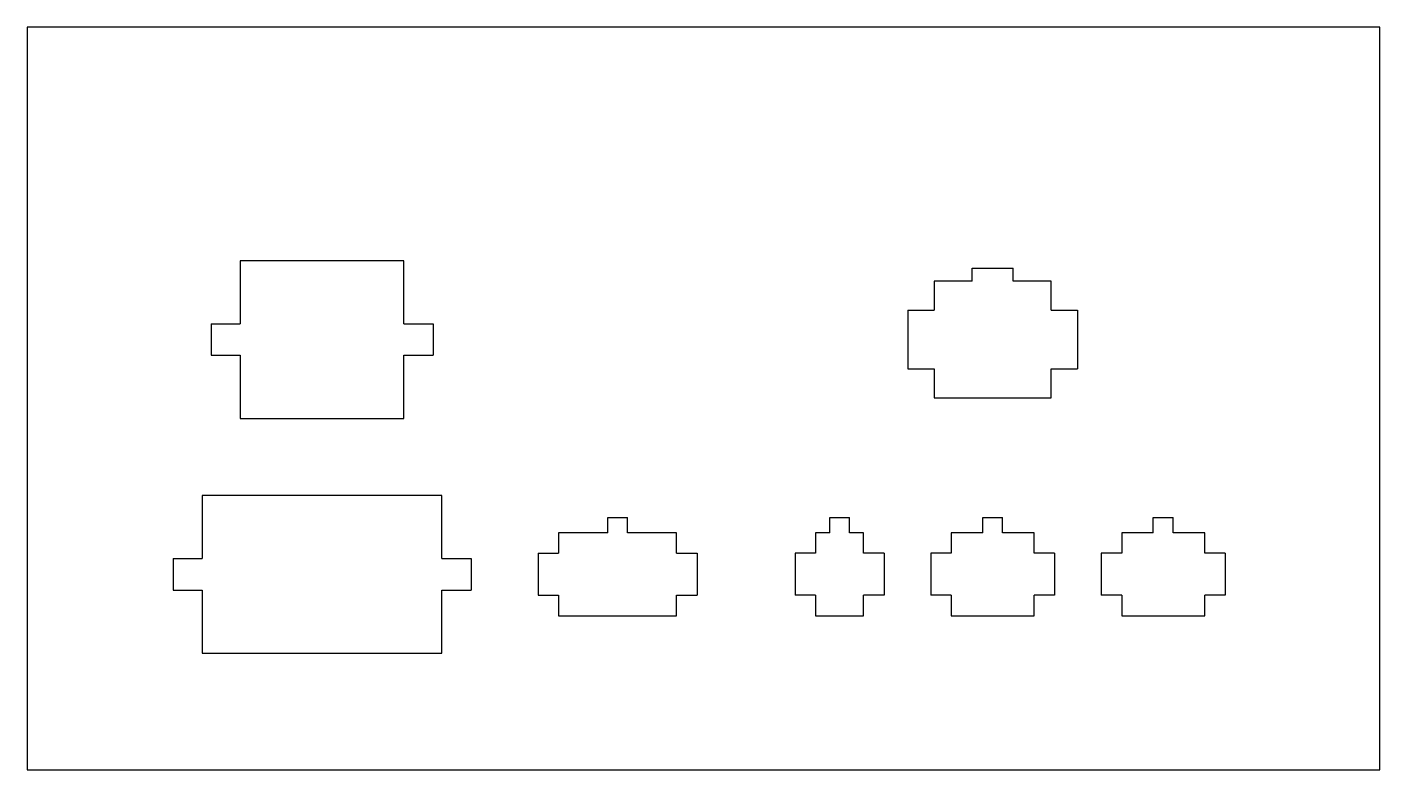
# Model space of a CAD drawing. Header units: millimetres. Extents: x -58 to 58, y -27 to 37.
import ezdxf

# ---------------------------------------------------------------- set-up
doc = ezdxf.new("R2010")
doc.units = ezdxf.units.MM

msp = doc.modelspace()

# ---------------------------------------------------------------- linework, layer by layer
at = {"color": 7, "linetype": 'Continuous', "lineweight": 25}
for p, q in [((-57.9, 36.8), (-57.9, -26.8)), ((57.9, 36.8), (-57.9, 36.8)), ((57.9, -26.8), (57.9, 36.8)), ((-25.65, 16.8), (-39.65, 16.8)), ((-39.65, 16.8), (-39.65, 11.4)), ((-25.65, 11.4), (-25.65, 16.8)), ((23, 15.05), (23, 16.15)), ((23, 16.15), (26.5, 16.15)), ((26.5, 15.05), (26.5, 16.15)), ((23, 15.05), (19.75, 15.05)), ((19.75, 15.05), (19.75, 12.55)), ((29.75, 15.05), (26.5, 15.05)), ((29.75, 12.55), (29.75, 15.05)), ((17.5, 12.55), (19.75, 12.55)), ((17.5, 12.55), (17.5, 7.55)), ((29.75, 12.55), (32, 12.55)), ((32, 12.55), (32, 7.55)), ((-42.15, 11.4), (-42.15, 8.7)), ((-42.15, 11.4), (-39.65, 11.4)), ((-25.65, 11.4), (-23.15, 11.4)), ((-23.15, 11.4), (-23.15, 8.7)), ((-42.15, 8.7), (-39.65, 8.7)), ((-39.65, 8.7), (-39.65, 3.3)), ((-25.65, 3.3), (-25.65, 8.7)), ((-25.65, 8.7), (-23.15, 8.7)), ((17.5, 7.55), (19.75, 7.55)), ((19.75, 7.55), (19.75, 5.05)), ((29.75, 5.05), (29.75, 7.55)), ((29.75, 7.55), (32, 7.55)), ((19.75, 5.05), (29.75, 5.05)), ((-39.65, 3.3), (-25.65, 3.3)), ((-22.4, -3.3), (-42.9, -3.3)), ((-42.9, -3.3), (-42.9, -8.7)), ((-22.4, -8.7), (-22.4, -3.3)), ((-8.2, -5.2), (-6.5, -5.2)), ((-8.2, -6.5), (-8.2, -5.2)), ((-6.5, -6.5), (-6.5, -5.2)), ((10.8, -5.2), (12.5, -5.2)), ((10.8, -6.5), (10.8, -5.2)), ((12.5, -6.5), (12.5, -5.2)), ((23.9, -5.2), (25.6, -5.2)), ((23.9, -6.5), (23.9, -5.2)), ((25.6, -6.5), (25.6, -5.2)), ((38.5, -5.2), (40.2, -5.2)), ((38.5, -6.5), (38.5, -5.2)), ((40.2, -6.5), (40.2, -5.2)), ((-8.2, -6.5), (-12.4, -6.5)), ((-12.4, -6.5), (-12.4, -8.25)), ((-2.3, -6.5), (-6.5, -6.5)), ((-2.3, -8.25), (-2.3, -6.5)), ((10.8, -6.5), (9.6, -6.5)), ((9.6, -6.5), (9.6, -8.25)), ((13.7, -6.5), (12.5, -6.5)), ((13.7, -8.25), (13.7, -6.5)), ((23.9, -6.5), (21.2, -6.5)), ((21.2, -6.5), (21.2, -8.25)), ((28.3, -6.5), (25.6, -6.5)), ((28.3, -8.25), (28.3, -6.5)), ((38.5, -6.5), (35.8, -6.5)), ((35.8, -6.5), (35.8, -8.25)), ((42.9, -6.5), (40.2, -6.5)), ((42.9, -8.25), (42.9, -6.5)), ((-45.4, -8.7), (-45.4, -11.4)), ((-45.4, -8.7), (-42.9, -8.7)), ((-22.4, -8.7), (-19.9, -8.7)), ((-19.9, -8.7), (-19.9, -11.4)), ((-14.15, -8.25), (-14.15, -11.85)), ((-14.15, -8.25), (-12.4, -8.25)), ((-2.3, -8.25), (-0.55, -8.25)), ((-0.55, -8.25), (-0.55, -11.85)), ((9.6, -8.25), (7.85, -8.25)), ((7.85, -8.25), (7.85, -11.85)), ((15.45, -8.25), (13.7, -8.25)), ((15.45, -8.25), (15.45, -11.85)), ((21.2, -8.25), (19.45, -8.25)), ((19.45, -8.25), (19.45, -11.85)), ((30.05, -8.25), (28.3, -8.25)), ((30.05, -8.25), (30.05, -11.85)), ((35.8, -8.25), (34.05, -8.25)), ((34.05, -8.25), (34.05, -11.85)), ((44.65, -8.25), (42.9, -8.25)), ((44.65, -8.25), (44.65, -11.85)), ((-45.4, -11.4), (-42.9, -11.4)), ((-42.9, -11.4), (-42.9, -16.8)), ((-22.4, -16.8), (-22.4, -11.4)), ((-22.4, -11.4), (-19.9, -11.4)), ((-14.15, -11.85), (-12.4, -11.85)), ((-12.4, -11.85), (-12.4, -13.6)), ((-2.3, -13.6), (-2.3, -11.85)), ((-2.3, -11.85), (-0.55, -11.85)), ((9.6, -11.85), (7.85, -11.85)), ((9.6, -11.85), (9.6, -13.6)), ((13.7, -13.6), (13.7, -11.85)), ((15.45, -11.85), (13.7, -11.85)), ((21.2, -11.85), (19.45, -11.85)), ((21.2, -11.85), (21.2, -13.6)), ((28.3, -13.6), (28.3, -11.85)), ((30.05, -11.85), (28.3, -11.85)), ((35.8, -11.85), (34.05, -11.85)), ((35.8, -11.85), (35.8, -13.6)), ((42.9, -13.6), (42.9, -11.85)), ((44.65, -11.85), (42.9, -11.85)), ((-12.4, -13.6), (-2.3, -13.6)), ((9.6, -13.6), (13.7, -13.6)), ((21.2, -13.6), (28.3, -13.6)), ((35.8, -13.6), (42.9, -13.6)), ((-42.9, -16.8), (-22.4, -16.8)), ((-57.9, -26.8), (57.9, -26.8))]:
    msp.add_line(p, q, dxfattribs=at)

doc.saveas('drawing.dxf')
